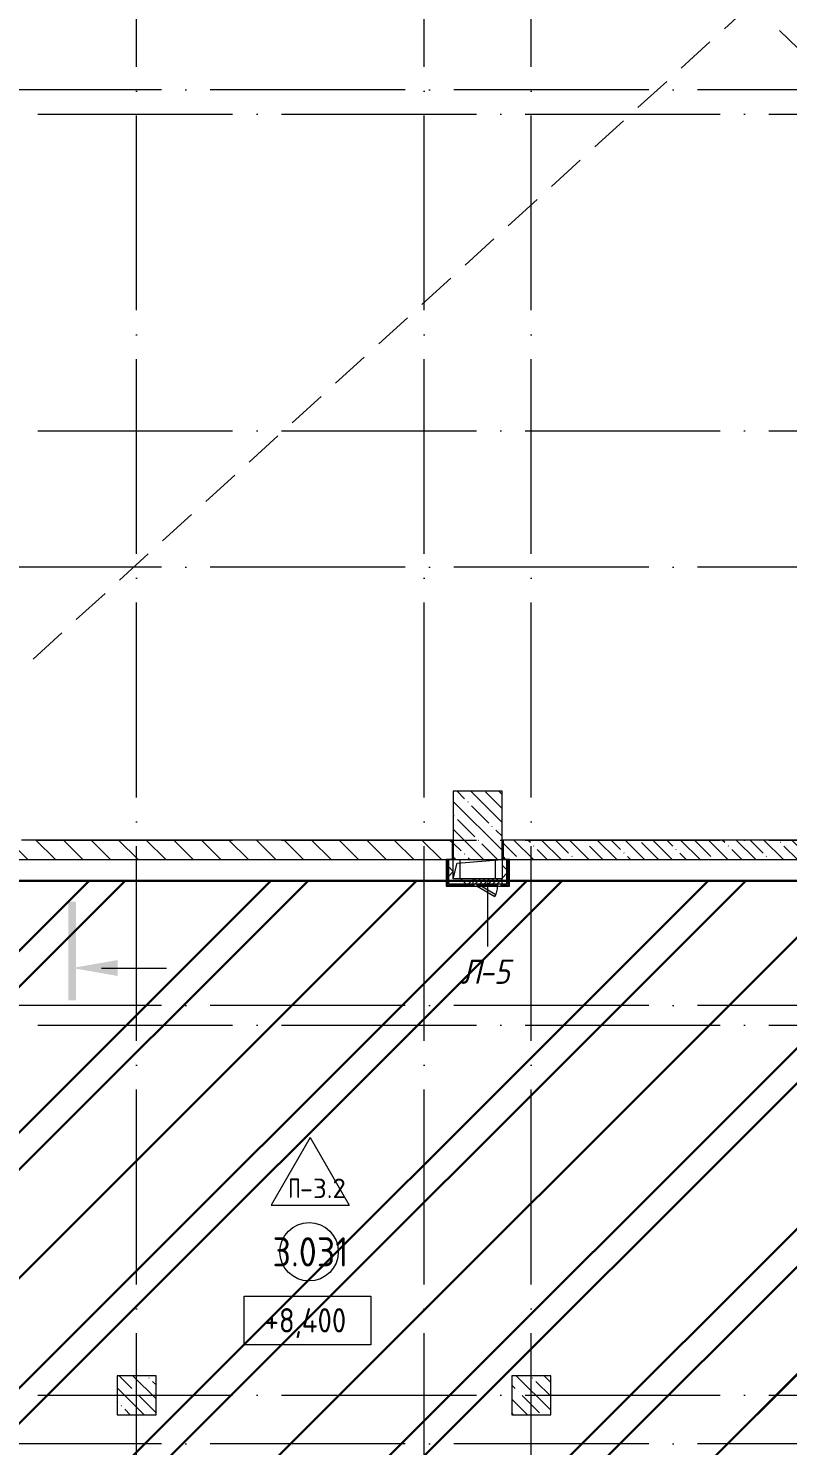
# Model space of a CAD drawing. Header units: millimetres. Extents: x -68946 to 690821, y -552984 to 293768.
# Drawn here: x 148143 to 155933, y -236448 to -221898 of the extents above; entities that cross this region are included whole.
import ezdxf

# ---------------------------------------------------------------- set-up
doc = ezdxf.new("R2010")
doc.units = ezdxf.units.MM
for name, pattern in [('ADSK_Линия сетки', [2500, 2000, -250, 0, -250]), ('ADSK_Скрыто', [600, 300, -300]), ('Штриховая', [600, 400, -200])]:
    doc.linetypes.add(name, pattern=pattern)
for name, color, linetype, lineweight in [('1.2) Стяжка 6 вып.', 30, 'Continuous', 30), ('1.3) Звуко-изол           6 вып.', 90, 'Continuous', 30), ('1.4) Стяжка 6 вып.', 30, 'Continuous', 30), ('A-____-NOTE-TEXT', 250, 'Continuous', 9), ('A-AREA-____-IDEN', 250, 'Continuous', 9), ('A-DETL-____-OTLN', 250, 'Continuous', 5), ('A-DETL-GENF-OTLN', 250, 'Continuous', 5), ('A-DOOR-____-IDEN', 250, 'Continuous', 9), ('A-DOOR-____-MCUT', 250, 'Continuous', 5), ('A-DOOR-____-OTLN', 250, 'Continuous', 5), ('A-FLOR-____-IDEN', 250, 'Continuous', 9), ('A-FLOR-____-OTLN', 250, 'Continuous', 9), ('A-GENM-____-MCUT', 250, 'Continuous', 25), ('A-GENM-____-OTLN', 250, 'Continuous', 9), ('A-GLAZ-____-OTLN', 250, 'Continuous', 5), ('A-WALL-____-MCUT', 250, 'Continuous', 13), ('A-WALL-____-PATT', 250, 'Continuous', 13), ('A-WALL-FNSH-MCUT', 250, 'Continuous', 13), ('G-____-____-DIMS', 250, 'Continuous', 9), ('G-____-____-SYMB', 250, 'ADSK_Скрыто', 9), ('I-WALL-____-OTLN', 250, 'Continuous', 9), ('S-COLS-____-MCUT', 250, 'Continuous', 25), ('S-COLS-____-OTLN', 250, 'Continuous', 9), ('S-GRID-____-OTLN', 250, 'Continuous', 9)]:
    doc.layers.add(name, color=color, linetype=linetype, lineweight=lineweight)
doc.styles.add('GOST Common_1', font='', dxfattribs={"width": 0.9, "height": 250})
doc.styles.add('ISOCPEUR_1', font='isocpeur.ttf', dxfattribs={"width": 0.9, "height": 250})
doc.styles.add('ISOCPEUR_2', font='isocpeur.ttf', dxfattribs={"height": 160})
doc.styles.add('ISOCPEUR_I', font='isocpeui.ttf', dxfattribs={"width": 0.9, "height": 12.5})
doc.styles.get('GOST Common_1').set_extended_font_data('GOST Common')
pattern_1 = [(45, (28052.9, -258555.93), (-141.42136, 141.42136), []), (135, (28052.9, -258555.93), (-141.42136, -141.42136), [])]

# ---------------------------------------------------------------- blocks, each defined once
blk = doc.blocks.new('BSC_Колонна _Прямоугольная - 400x400-V98-АР1_Маркировочный план 3 этажа секция 2_3')
at = {"layer": 'S-COLS-____-OTLN', "lineweight": 5}
h = blk.add_hatch(dxfattribs=at)
h.set_pattern_fill('FP_73', color=256, style=0, pattern_type=2)
h.set_pattern_definition([(135, (-121199.98, -22625), (-142.5612, -142.5612), []), (135, (-121057.42, -22625), (-142.5612, -142.5612), [252.016, -50.403, 3.353, -47.05])])
h.paths.add_polyline_path([(-59, -200), (200, -200), (200, 200), (-200, 200), (-200, -200)])
at = {"layer": 'S-COLS-____-MCUT', "lineweight": 5}
for p, q in [((200, 200), (-200, 200)), ((-200, 200), (-200, -200)), ((200, -200), (200, 200)), ((-200, -200), (200, -200))]:
    blk.add_line(p, q, dxfattribs=at)
blk = doc.blocks.new('BSC_Колонна _Прямоугольная - 500x700-V127-АР1_Маркировочный план 3 этажа секция 2_3')
at = {"layer": 'S-COLS-____-OTLN', "lineweight": 5}
h = blk.add_hatch(dxfattribs=at)
h.set_pattern_fill('FP_103', color=256, style=0, pattern_type=2)
h.set_pattern_definition([(135, (-124699.98, -28475), (-142.5612, -142.5612), []), (135, (-124557.42, -28475), (-142.5612, -142.5612), [252.016, -50.403, 3.353, -47.05])])
h.paths.add_polyline_path([(-250, -350), (250, -350), (250, 350), (-250, 350), (-250, -350)])
at = {"layer": 'S-COLS-____-MCUT', "lineweight": 5}
for p, q in [((250, 350), (-250, 350)), ((-250, 350), (-250, -350)), ((250, -350), (250, 350)), ((-250, -350), (250, -350))]:
    blk.add_line(p, q, dxfattribs=at)
blk = doc.blocks.new('BSC_Колонна _Прямоугольная - 400x400-V131-АР1_Маркировочный план 3 этажа секция 2_3')
at = {"layer": 'S-COLS-____-OTLN', "lineweight": 5}
h = blk.add_hatch(dxfattribs=at)
h.set_pattern_fill('FP_107', color=256, style=0, pattern_type=2)
h.set_pattern_definition([(135, (-125249.98, -22625), (-142.5612, -142.5612), []), (135, (-125107.42, -22625), (-142.5612, -142.5612), [252.016, -50.403, 3.353, -47.05])])
h.paths.add_polyline_path([(23, -200), (200, -200), (200, 200), (-200, 200), (-200, -200)])
at = {"layer": 'S-COLS-____-MCUT', "lineweight": 5}
for p, q in [((200, 200), (-200, 200)), ((-200, 200), (-200, -200)), ((200, -200), (200, 200)), ((-200, -200), (200, -200))]:
    blk.add_line(p, q, dxfattribs=at)
blk = doc.blocks.new('_Wn_-As_OpeningMEP_floor__Rectangular - _Wn_-As_OpeningMEP_floor__Rectangular-32466847-АР1_Маркировочный план 3 этажа секция 2_3')
at = {"layer": 'A-DETL-GENF-OTLN', "lineweight": 5}
for p, q in [((-212, 112), (250, 150)), ((-250, -50), (-212, 112))]:
    blk.add_line(p, q, dxfattribs=at)
blk = doc.blocks.new('АР_Люк - ЛРС_ВК_300х400_внутренний_RAL 9003-42737853-АР1_Маркировочный план 3 этажа секция 2_3')
at = {"layer": 'A-DOOR-____-OTLN'}
h = blk.add_hatch(dxfattribs=at)
h.set_pattern_fill('FP_144', color=256, style=0, pattern_type=2)
h.set_pattern_definition([(45, (125, 0), (-22.6274, 22.6274), [])])
h.paths.add_polyline_path([(275, 37), (265, 37), (265, 17), (230, 17), (229, 36), (220, 20), (190, 37), (20, 37), (20, 17), (-15, 17), (-15, 37), (-25, 37), (-25, -38), (275, -38), (275, 34)])
at = {"layer": 'A-DETL-GENF-OTLN', "lineweight": 5}
for p, q in [((275, 37), (-25, 37)), ((-25, 37), (-25, -38)), ((275, -38), (275, 37)), ((-25, -38), (275, -38))]:
    blk.add_line(p, q, dxfattribs=at)
at = {"layer": 'A-DOOR-____-MCUT', "lineweight": 5}
for p, q in [((20, 37), (-15, 37)), ((-15, 37), (-15, 17)), ((-15, 17), (20, 17)), ((20, 17), (20, 37)), ((48, 142), (38, 125)), ((38, 125), (220, 20)), ((230, 37), (48, 142)), ((220, 20), (230, 37)), ((265, 37), (230, 37)), ((230, 37), (230, 17)), ((230, 17), (265, 17)), ((265, 17), (265, 37))]:
    blk.add_line(p, q, dxfattribs=at)
blk.add_arc((230, 37), 210, 150, 180, dxfattribs=at)
at = {"layer": 'A-DOOR-____-OTLN'}
blk.add_line((230, 37), (48, 142), dxfattribs=at)
blk = doc.blocks.new('ASML_АР_Отделка Люка - ВО Отделка люков_Грунтовка 0_Шпатлевка 0_Окраска 0_0-42467640-АР1_Маркировочный план 3 этажа секция 2_3')
at = {"layer": 'A-GENM-____-MCUT', "lineweight": 5}
for p, q in [((-140, 3), (-150, 3)), ((-150, 3), (-150, 0)), ((65, 3), (-105, 3)), ((150, 3), (140, 3)), ((150, 0), (150, 3)), ((-150, 0), (-140, 0)), ((-105, 0), (70, 0)), ((103, 0), (105, 0)), ((140, 0), (150, 0))]:
    blk.add_line(p, q, dxfattribs=at)
blk = doc.blocks.new('AAR_СКБ_Марка_Помещения_мал - Номер-28977439-АР1_Маркировочный план 3 этажа секция 2_3')
at = {"layer": 'A-AREA-____-IDEN'}
blk.add_circle((-0.03, 0), 3, dxfattribs=at)
blk = doc.blocks.new('AAR_СКБ_Марка_Перекрытия - Марка пола-17325028-АР1_Маркировочный план 3 этажа секция 2_3')
at = {"layer": 'A-FLOR-____-IDEN'}
for p, q in [((0, 6.93), (-4, 0)), ((0, 6.93), (4, 0)), ((-4, 0), (4, 0))]:
    blk.add_line(p, q, dxfattribs=at)
blk = doc.blocks.new('Разрез - Номер вида сзади_3_5 мм-32550532-АР1_Маркировочный план 3 этажа секция 2_3')
at = {"layer": 'G-____-____-SYMB', "linetype": 'Continuous'}
for points in [[(9.8, 0.4), (9.8, -0.39), (-0.33, -0.39), (-0.33, 0.4)], [(2.18, -4.67), (3, 0), (3.82, -4.67)]]:
    blk.add_hatch(color=256, dxfattribs=at).paths.add_polyline_path(points)
at = {"layer": 'G-____-____-SYMB', "linetype": 'Continuous', "lineweight": 20}
blk.add_line((3, -3), (3, -9.66), dxfattribs=at)
blk = doc.blocks.new('Высотные отметки - Рамка-32693647-АР1_Маркировочный план 3 этажа секция 2_3')
at = {"layer": 'A-____-NOTE-TEXT'}
for p, q in [((-6.5, 0), (-6.5, 5)), ((-6.5, 5), (6.5, 5)), ((6.5, 5), (6.5, 0)), ((6.5, 0), (-6.5, 0))]:
    blk.add_line(p, q, dxfattribs=at)

msp = doc.modelspace()

# ---------------------------------------------------------------- hatches: boundary and pattern name
at = {"layer": '1.2) Стяжка 6 вып.', "lineweight": 30}
h = msp.add_hatch(dxfattribs=at)
h.set_pattern_fill('ANSI31', color=256, scale=333)
h.paths.add_polyline_path([(160155.7758, -230648.4777), (164398.881, -230648.4777), (164398.881, -235490.3332), (160155.7758, -235490.3332), (160155.7758, -248130.9292), (142302.8838, -248130.9292), (142302.8838, -230648.4777)])
at = {"layer": '1.3) Звуко-изол           6 вып.', "lineweight": 30}
h = msp.add_hatch(dxfattribs=at)
h.set_pattern_fill('ANSI31', color=256, scale=500)
h.paths.add_polyline_path([(160155.7758, -230648.4777), (164398.881, -230648.4777), (164398.881, -235490.3332), (160155.7758, -235490.3332), (160155.7758, -248130.9292), (142302.8838, -248130.9292), (142302.8838, -230648.4777)])
at = {"layer": '1.4) Стяжка 6 вып.', "lineweight": 30}
h = msp.add_hatch(dxfattribs=at)
h.set_pattern_fill('ANSI32', color=256, scale=333)
h.paths.add_polyline_path([(160155.7758, -230648.4777), (164398.881, -230648.4777), (164398.881, -235490.3332), (160155.7758, -235490.3332), (160155.7758, -248130.9292), (142302.8838, -248130.9292), (142302.8838, -230648.4777)])
at = {"layer": 'A-WALL-____-PATT', "lineweight": 15}
h = msp.add_hatch(dxfattribs=at)
h.set_pattern_fill('FP_1', color=256, style=0, pattern_type=2)
h.set_pattern_definition([(135, (28052.9, -258555.93), (-141.42136, -141.42136), [])])
h.paths.add_polyline_path([(151102.9057, -230430.9282), (152492.8838, -230430.5665), (152492.8838, -230230.9282), (147152.8838, -230230.9282), (147152.8838, -230430.9282), (149860.6508, -230430.9276)])
h = msp.add_hatch(dxfattribs=at)
h.set_pattern_fill('FP_19', color=256, style=0, pattern_type=2)
h.set_pattern_definition([(135, (28052.9, -258555.93), (-142.5612, -142.5612), []), (135, (28195.47, -258555.93), (-142.5612, -142.5612), [252.016, -50.403, 3.353, -47.05])])
h.paths.add_polyline_path([(164347.9057, -230430.9282), (164347.9057, -230230.9282), (159002.8838, -230230.9282), (159002.8838, -230430.9282), (164052.4823, -230430.9282)])
h.paths.add_polyline_path([(155852.9057, -230430.9282), (158502.8838, -230430.9282), (158502.8838, -230230.9282), (153012.9057, -230230.9282), (153012.9057, -230430.9282), (155452.9057, -230430.9282)])
h = msp.add_hatch(dxfattribs=at)
h.set_pattern_fill('FP_52', color=256, style=0, pattern_type=2)
h.set_pattern_definition(pattern_1)
h.paths.add_polyline_path([(152502.9057, -230630.9286), (152502.8838, -230430.9276), (152452.9057, -230430.9282), (152452.9057, -230591.9745), (152502.8838, -230630.9105)])
h.paths.add_polyline_path([(152495.1345, -230680.9286), (152502.9057, -230680.9286), (152502.9057, -230630.9286), (152452.9057, -230591.9745), (152452.9057, -230680.9286)])
h = msp.add_hatch(dxfattribs=at)
h.set_pattern_fill('FP_52', color=256, style=0, pattern_type=2)
h.set_pattern_definition(pattern_1)
h.paths.add_polyline_path([(153002.9071, -230630.9286), (153052.9057, -230630.9286), (153052.9057, -230430.9282), (153002.9057, -230430.9276), (153002.9057, -230555.9286)])
h = msp.add_hatch(dxfattribs=at)
h.set_pattern_fill('FP_52', color=256, style=0, pattern_type=2)
h.set_pattern_definition(pattern_1)
h.paths.add_polyline_path([(152563.8568, -230680.9286), (152702.9057, -230680.9286), (152702.9057, -230630.9286), (152502.9057, -230630.9286), (152502.9057, -230680.9286)])
h.paths.add_polyline_path([(153002.9057, -230680.9286), (153052.9057, -230680.9286), (153052.9057, -230630.9286), (153002.9071, -230630.9286), (153002.9057, -230673.7857)])

# ---------------------------------------------------------------- linework, layer by layer
at = {"layer": '1.2) Стяжка 6 вып.', "lineweight": 30}
msp.add_lwpolyline([(160155.7758, -235490.3332), (164398.881, -235490.3332), (164398.881, -230648.4777), (160155.7758, -230648.4777), (142302.8838, -230648.4777), (142302.8838, -248130.9292), (160155.7758, -248130.9292)], close=True, dxfattribs=at)
at = {"layer": 'A-DETL-____-OTLN', "linetype": 'Штриховая'}
for p, q in [((147162.9057, -213640.9292), (164352.8838, -230030.9286)), ((148190.9057, -228372.9282), (164352.8609, -213630.8964))]:
    msp.add_line(p, q, dxfattribs=at)
at = {"layer": 'A-DOOR-____-IDEN'}
msp.add_line((152852.9057, -230668.4286), (152852.9057, -231323.9895), dxfattribs=at)
at = {"layer": 'A-FLOR-____-OTLN', "lineweight": 5}
for p, q in [((152502.8838, -230230.9282), (152492.8838, -230230.9282)), ((153012.9057, -230230.9282), (153002.8838, -230230.9282))]:
    msp.add_line(p, q, dxfattribs=at)
at = {"layer": 'A-WALL-____-MCUT', "color": 7, "lineweight": 15}
for p, q in [((152492.8838, -230230.9282), (148072.9057, -230230.9282)), ((152492.8838, -230430.9282), (152492.8838, -230230.9282)), ((147152.8838, -230430.9282), (152492.8838, -230430.9282)), ((152502.8838, -230430.9276), (152452.9057, -230430.9276)), ((152452.9057, -230430.9276), (152452.9057, -230680.9286)), ((152502.9057, -230630.9286), (152502.9057, -230430.9286)), ((153052.9057, -230430.9276), (153002.9057, -230430.9276)), ((153002.9057, -230430.9286), (153002.9057, -230630.9286)), ((153052.9057, -230680.9286), (153052.9057, -230430.9276)), ((152452.9057, -230680.9286), (153052.9057, -230680.9286)), ((153002.9057, -230630.9286), (152502.9057, -230630.9286))]:
    msp.add_line(p, q, dxfattribs=at)
at = {"layer": 'A-WALL-____-MCUT', "color": 250, "lineweight": 15}
for p, q in [((158502.8838, -230230.9282), (153012.9057, -230230.9282)), ((153012.9057, -230230.9282), (153012.9057, -230430.9282)), ((153012.9057, -230430.9282), (158502.8838, -230430.9282))]:
    msp.add_line(p, q, dxfattribs=at)
at = {"layer": 'A-WALL-____-MCUT', "lineweight": 15}
for p, q in [((152440.4057, -230430.9276), (152440.4057, -230693.4286)), ((153065.4057, -230693.4286), (153065.4057, -230430.9276)), ((152440.4057, -230693.4286), (152712.9057, -230693.4286)), ((152747.9057, -230693.4286), (152755.1226, -230693.4286)), ((152766.2551, -230693.4286), (152957.9057, -230693.4286)), ((152992.9057, -230693.4286), (153065.4057, -230693.4286))]:
    msp.add_line(p, q, dxfattribs=at)
at = {"layer": 'A-WALL-FNSH-MCUT', "lineweight": 15}
for p, q in [((152452.9057, -230430.9276), (152427.9057, -230430.9276)), ((152427.9057, -230430.9276), (152427.9057, -230705.9286)), ((153077.9057, -230430.9276), (153052.9057, -230430.9276)), ((153077.9057, -230705.9286), (153077.9057, -230430.9276)), ((152427.9057, -230705.9286), (152702.9057, -230705.9286)), ((153002.9057, -230705.9286), (153077.9057, -230705.9286))]:
    msp.add_line(p, q, dxfattribs=at)
at = {"layer": 'I-WALL-____-OTLN', "lineweight": 15}
for p, q in [((152570.8838, -230430.9286), (152570.8838, -230630.9276)), ((152934.9057, -230630.9276), (152934.9057, -230430.9286))]:
    msp.add_line(p, q, dxfattribs=at)
at = {"layer": 'S-GRID-____-OTLN', "linetype": 'ADSK_Линия сетки'}
for p, q in [((149252.9057, -262294.7685), (149252.9057, -197353.9241)), ((152202.9057, -262294.7685), (152202.9057, -197353.9241)), ((153302.9057, -262294.7685), (153302.9057, -197353.9241)), ((184510.8783, -222530.9286), (127372.9057, -222530.9286)), ((93236.8325, -222780.9286), (181888.5828, -222780.9286)), ((93236.8325, -226030.9286), (181748.3453, -226030.9286)), ((184510.8783, -227430.9286), (127372.9057, -227430.9286)), ((93236.8325, -230230.9286), (181748.3453, -230230.9286)), ((184510.8783, -231930.9286), (127372.9057, -231930.9286)), ((93236.8325, -232130.9286), (181888.5828, -232130.9286)), ((93236.8325, -235930.9286), (181748.3453, -235930.9286)), ((184510.8783, -236430.9286), (127372.9057, -236430.9286))]:
    msp.add_line(p, q, dxfattribs=at)

# ---------------------------------------------------------------- block references
at = {"layer": 'A-____-NOTE-TEXT', "xscale": 99.99999999999993, "yscale": 99.99999999999993, "zscale": 99.99999999999993}
msp.add_blockref('Высотные отметки - Рамка-32693647-АР1_Маркировочный план 3 этажа секция 2_3', (151007.2487, -235413.4465), dxfattribs=at)
at = {"layer": 'A-AREA-____-IDEN', "xscale": 99.99999999999993, "yscale": 99.99999999999993, "zscale": 99.99999999999993}
msp.add_blockref('AAR_СКБ_Марка_Помещения_мал - Номер-28977439-АР1_Маркировочный план 3 этажа секция 2_3', (151026.1086, -234457.7148), dxfattribs=at)
at = {"layer": 'A-DOOR-____-OTLN', "rotation": 180}
msp.add_blockref('АР_Люк - ЛРС_ВК_300х400_внутренний_RAL 9003-42737853-АР1_Маркировочный план 3 этажа секция 2_3', (152977.9057, -230668.4286), dxfattribs=at)
at = {"layer": 'A-FLOR-____-IDEN', "xscale": 99.99999999999993, "yscale": 99.99999999999993, "zscale": 99.99999999999993}
msp.add_blockref('AAR_СКБ_Марка_Перекрытия - Марка пола-17325028-АР1_Маркировочный план 3 этажа секция 2_3', (151032.7458, -233978.0057), dxfattribs=at)
at = {"layer": 'A-GENM-____-OTLN', "lineweight": 5, "rotation": 180}
msp.add_blockref('ASML_АР_Отделка Люка - ВО Отделка люков_Грунтовка 0_Шпатлевка 0_Окраска 0_0-42467640-АР1_Маркировочный план 3 этажа секция 2_3', (152852.9057, -230702.9286), dxfattribs=at)
at = {"layer": 'A-GLAZ-____-OTLN'}
msp.add_blockref('_Wn_-As_OpeningMEP_floor__Rectangular - _Wn_-As_OpeningMEP_floor__Rectangular-32466847-АР1_Маркировочный план 3 этажа секция 2_3', (152752.9057, -230580.9276), dxfattribs=at)
at = {"layer": 'G-____-____-SYMB', "linetype": 'Continuous', "lineweight": 40, "xscale": 99.99999999999993, "yscale": 99.99999999999993, "zscale": 99.99999999999993, "rotation": 90}
msp.add_blockref('Разрез - Номер вида сзади_3_5 мм-32550532-АР1_Маркировочный план 3 этажа секция 2_3', (148592.9057, -231844.8971), dxfattribs=at)
at = {"layer": 'S-COLS-____-OTLN', "lineweight": 5}
for name, p in [('BSC_Колонна _Прямоугольная - 500x700-V127-АР1_Маркировочный план 3 этажа секция 2_3', (152752.8838, -230080.9286)), ('BSC_Колонна _Прямоугольная - 400x400-V98-АР1_Маркировочный план 3 этажа секция 2_3', (149252.8838, -235930.9292)), ('BSC_Колонна _Прямоугольная - 400x400-V131-АР1_Маркировочный план 3 этажа секция 2_3', (153302.8838, -235930.9292))]:
    msp.add_blockref(name, p, dxfattribs=at)

# ---------------------------------------------------------------- texts
at = {"layer": 'A-AREA-____-IDEN', "insert": (150647.7695, -234309.055), "char_height": 300, "width": 609.2825, "attachment_point": 1, "style": 'ISOCPEUR_1'}
msp.add_mtext('3.031', dxfattribs=at)
at = {"layer": 'A-DOOR-____-IDEN', "char_height": 250, "attachment_point": 1, "style": 'ISOCPEUR_I'}
for s, insert, width in [('\\fISOCPEUR|b0|i1|c204|p34|;\\W.9;Л', (152582.0773, -231457.6354), 223.670812), ('-5', (152766.6242, -231457.6354), 404.0505)]:
    msp.add_mtext(s, dxfattribs=dict(at, insert=insert, width=width))
at = {"layer": 'A-FLOR-____-IDEN', "char_height": 200, "attachment_point": 1, "style": 'ISOCPEUR_2'}
for s, insert, width in [('\\fISOCPEUR|b0|i0|c204|p34|;\\W.7;П', (150811.4108, -233706.6199), 140.295312), ('-3.2', (150927.166, -233706.6199), 420.885937)]:
    msp.add_mtext(s, dxfattribs=dict(at, insert=insert, width=width))
at = {"layer": 'G-____-____-DIMS', "insert": (150567.2586, -235036.7394), "char_height": 250, "width": 1055.976244, "attachment_point": 1, "line_spacing_factor": 1.022761, "style": 'GOST Common_1'}
msp.add_mtext('+8,400', dxfattribs=at)

doc.saveas('drawing.dxf')
